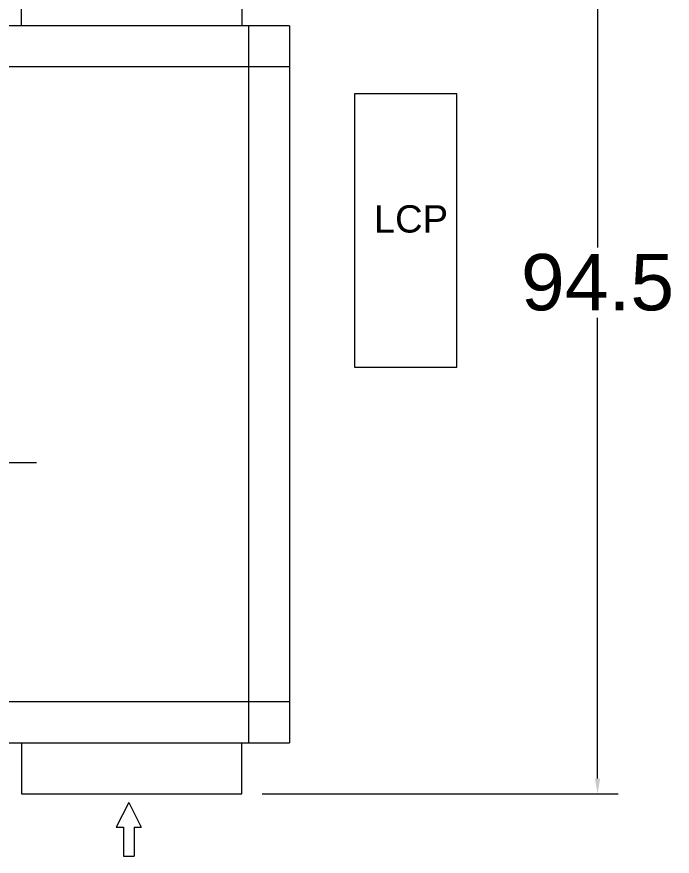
# Model space of a CAD drawing. Header units: inches. Extents: x 0 to 19814, y 0 to 15096.
# Drawn here: x 11048 to 12967, y 4922 to 7380 of the extents above; entities that cross this region are included whole.
import ezdxf

# ---------------------------------------------------------------- set-up
doc = ezdxf.new("R2010")
doc.units = ezdxf.units.IN
doc.header["$MEASUREMENT"] = 0
doc.linetypes.add('CENTER', pattern=[50.8, 31.75, -6.35, 6.35, -6.35])
doc.layers.get('Defpoints').update_dxf_attribs({"lineweight": 5})
doc.layers.add('06___ANNOTATIONS', color=7, linetype='Continuous', lineweight=5)
doc.layers.add('CAXA1', color=5, linetype='CENTER', lineweight=5)
doc.styles.add('Roman', font='arial.ttf')
doc.styles.get("Standard").update_dxf_attribs({"font": 'arial.ttf'})
doc.dimstyles.new('ISO-25', dxfattribs={"dimscale": 30, "dimtxt": 1.5, "dimasz": 1.5, "dimexe": 2, "dimexo": 2, "dimtad": 1, "dimtih": 1, "dimtoh": 1, "dimdec": 1, "dimlfac": 0.03937, "dimdsep": 46, "dimtxsty": 'Standard', "dimcen": 2.5, "dimclrd": 7, "dimclre": 7, "dimclrt": 7, "dimadec": 0, "dimazin": 0, "dimtfac": 1, "dimtdec": 1, "dimtmove": 0, "dimatfit": 3, "dimfxl": 1, "dimlwd": 5, "dimlwe": 5, "dimarcsym": 0})

# ---------------------------------------------------------------- blocks, each defined once
blk = doc.blocks.new('*D41')
at = {"color": 7, "linetype": 'Continuous', "lineweight": 5, "transparency": 16777216}
for p, q in [((8646.5, 7413.9), (8646.5, 7904.6)), ((11846.5, 7413.9), (11846.5, 7904.6)), ((8691.5, 7844.6), (11801.5, 7844.6))]:
    blk.add_line(p, q, dxfattribs=at)
at = {"color": 7, "transparency": 16777216}
for points in [[(8691.5, 7852.1), (8691.5, 7837.1), (8646.5, 7844.6)], [(11801.5, 7852.1), (11801.5, 7837.1), (11846.5, 7844.6)]]:
    blk.add_solid(points, dxfattribs=at)
at = {"layer": 'Defpoints', "color": 0, "transparency": 16777216}
for p in [(11846.5, 7844.6), (8646.5, 7353.9), (11846.5, 7353.9)]:
    blk.add_point(p, dxfattribs=at)
at = {"color": 7, "lineweight": 5, "transparency": 16777216, "insert": (10246.5, 7945.9), "char_height": 165, "attachment_point": 5, "style": 'Roman'}
blk.add_mtext('D', dxfattribs=at)
blk = doc.blocks.new('*D42')
at = {"color": 7, "linetype": 'Continuous', "lineweight": 5, "transparency": 16777216}
for p, q in [((11766.5, 7503.9), (12808.6, 7503.9)), ((12748.6, 7458.9), (12748.6, 6704.8)), ((12748.6, 5148.9), (12748.6, 6498.8)), ((11766.5, 5103.9), (12808.6, 5103.9))]:
    blk.add_line(p, q, dxfattribs=at)
at = {"color": 7, "transparency": 16777216}
for points in [[(12741.1, 7458.9), (12756.1, 7458.9), (12748.6, 7503.9)], [(12741.1, 5148.9), (12756.1, 5148.9), (12748.6, 5103.9)]]:
    blk.add_solid(points, dxfattribs=at)
at = {"layer": 'Defpoints', "color": 0, "transparency": 16777216}
for p in [(11706.5, 7503.9), (11706.5, 5103.9), (12748.6, 5103.9)]:
    blk.add_point(p, dxfattribs=at)
at = {"color": 7, "lineweight": 5, "transparency": 16777216, "insert": (12748.6, 6601.8), "char_height": 165, "attachment_point": 5, "style": 'Roman'}
blk.add_mtext('94.5', dxfattribs=at)

msp = doc.modelspace()

# ---------------------------------------------------------------- linework, layer by layer
at = {"color": 7, "lineweight": 5}
for p, q in [((11061.49, 7353.89), (11061.49, 7503.89)), ((11706.49, 7503.89), (11706.49, 7353.89)), ((11846.49, 7353.89), (8646.49, 7353.89)), ((11726.49, 7353.89), (11726.49, 5253.89)), ((11846.49, 7353.89), (11846.49, 5253.89)), ((11846.49, 7233.89), (8646.49, 7233.89)), ((12336.98, 7154.29), (12036.98, 7154.29)), ((12036.98, 7154.29), (12036.98, 6354.29)), ((12336.98, 6354.29), (12336.98, 7154.29)), ((12036.98, 6354.29), (12336.98, 6354.29)), ((11846.49, 5373.93), (8646.49, 5373.89)), ((8646.49, 5253.89), (11846.49, 5253.89)), ((11061.49, 5253.89), (11061.49, 5103.89)), ((11706.49, 5103.89), (11706.49, 5253.89)), ((11061.49, 5103.89), (11706.49, 5103.89))]:
    msp.add_line(p, q, dxfattribs=at)
at = {"color": 7, "linetype": 'Continuous', "lineweight": 5, "ltscale": 15}
for p, q in [((11375.83, 5079.34), (11339.22, 5006.74)), ((11375.83, 5079.34), (11412.45, 5006.74)), ((11339.22, 5006.74), (11360.41, 5006.74)), ((11360.41, 5006.74), (11360.41, 4921.54)), ((11391.26, 5006.74), (11412.45, 5006.74)), ((11391.26, 5006.74), (11391.26, 4921.54)), ((11360.41, 4921.54), (11391.26, 4921.54))]:
    msp.add_line(p, q, dxfattribs=at)
at = {"layer": 'CAXA1', "linetype": 'CENTER', "lineweight": 5, "ltscale": 3}
msp.add_line((11105.71, 6073.89), (9159.99, 6073.89), dxfattribs=at)

# ---------------------------------------------------------------- texts
at = {"layer": '06___ANNOTATIONS', "color": 7, "linetype": 'Continuous', "lineweight": 5, "insert": (12093.45, 6787.78), "char_height": 80, "width": 4297.3632, "attachment_point": 4, "style": 'Roman'}
msp.add_mtext('LCP', dxfattribs=at)

# ---------------------------------------------------------------- dimensions: what is measured, and where the dimension line sits
at = {"color": 7, "lineweight": 5}
dim = msp.add_linear_dim(base=(11846.49, 7844.62), p1=(8646.49, 7353.89), p2=(11846.49, 7353.88), text='D', dimstyle='ISO-25', override={"dimtxt": 5.5, "dimpost": '\\X', "dimtxsty": 'Roman', "dimtmove": 1}, dxfattribs=at)
dim.commit()
dim.dimension.update_dxf_attribs({"geometry": '*D41', "text_midpoint": (10246.49, 7844.62), "dimtype": 160})
dim = msp.add_linear_dim(base=(12748.57, 5103.89), p1=(11706.49, 7503.89), p2=(11706.49, 5103.89), angle=90, dimstyle='ISO-25', override={"dimtxt": 5.5, "dimpost": '\\X', "dimtxsty": 'Roman', "dimtofl": 1, "dimtmove": 1}, dxfattribs=at)
dim.commit()
dim.dimension.update_dxf_attribs({"geometry": '*D42', "text_midpoint": (12748.57, 6601.76), "dimtype": 160})

doc.saveas('drawing.dxf')
